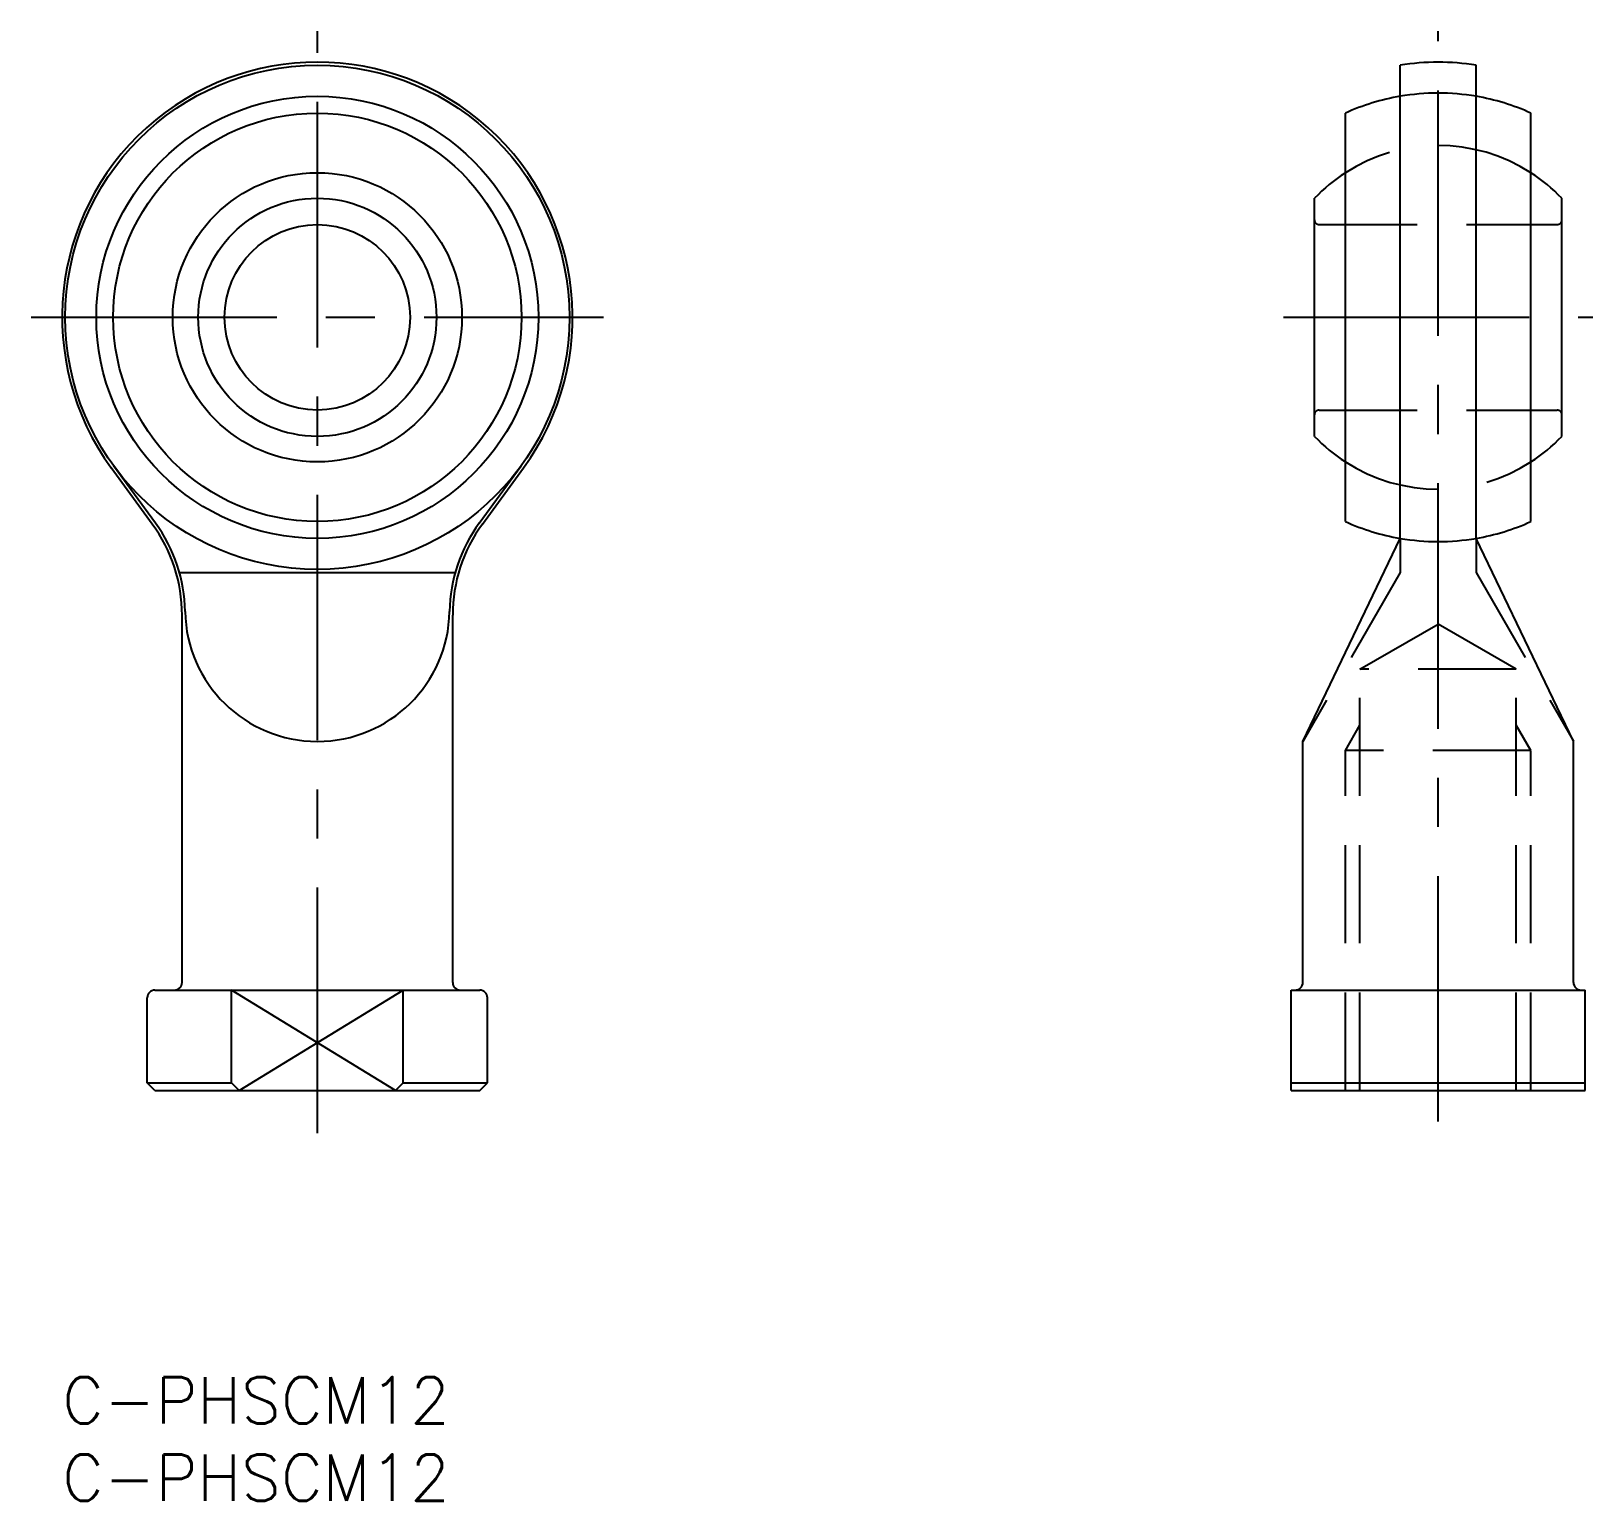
# Model space of a CAD drawing. Extents: x -2 to 99, y -8 to 87.
import ezdxf
from ezdxf.enums import TextEntityAlignment as Align

# ---------------------------------------------------------------- set-up
doc = ezdxf.new("R2010")
doc.units = 0
doc.header["$LTSCALE"] = 0.5
doc.linetypes.add('CENTER', pattern=[50.8, 31.75, -6.35, 6.35, -6.35])
doc.linetypes.add('DASHED', pattern=[19.05, 12.7, -6.35])
doc.layers.get('0').update_dxf_attribs({"linetype": 'CONTINUOUS'})
doc.layers.add('CENTER', color=1, linetype='CENTER')
doc.styles.get("Standard").update_dxf_attribs({"font": 'txt.shx', "height": 3, "bigfont": 'bigfont.shx'})

msp = doc.modelspace()

# ---------------------------------------------------------------- linework, layer by layer
at = {"color": 7, "linetype": 'CONTINUOUS'}
for p, q in [((86.52, 54.23), (86.52, 84.82)), ((91.42, 54.23), (91.42, 84.82)), ((82.97, 55.32), (82.97, 81.72)), ((94.97, 55.32), (94.97, 81.72)), ((80.97, 60.82), (80.97, 76.22)), ((96.97, 60.82), (96.97, 76.22)), ((5.83, 55.15), (3.17, 58.79)), ((6.03, 55.21), (3.33, 58.91)), ((26.97, 55.21), (29.67, 58.91)), ((27.17, 55.15), (29.83, 58.79)), ((80.22, 41.1), (86.52, 54.23)), ((97.72, 41.11), (91.42, 54.23)), ((7.58, 52.02), (25.42, 52.02)), ((7.75, 25.52), (7.75, 49.26)), ((25.25, 25.52), (25.25, 49.26)), ((80.22, 25.52), (80.22, 41.1)), ((97.72, 25.52), (97.72, 41.11)), ((5.5, 19.02), (5.5, 24.52)), ((6, 25.02), (27, 25.02)), ((10.95, 19.02), (10.95, 25.02)), ((22.05, 19.02), (22.05, 25.02)), ((27.5, 19.02), (27.5, 24.52)), ((79.47, 18.52), (79.47, 25.02)), ((79.47, 25.02), (98.47, 25.02)), ((98.47, 18.52), (98.47, 25.02)), ((6, 18.52), (5.5, 19.02)), ((5.5, 19.02), (10.95, 19.02)), ((6, 18.52), (27, 18.52)), ((11.45, 18.52), (10.95, 19.02)), ((21.55, 18.52), (22.05, 19.02)), ((22.05, 19.02), (27.5, 19.02)), ((27, 18.52), (27.5, 19.02)), ((79.47, 19.02), (98.47, 19.02)), ((79.47, 18.52), (98.47, 18.52))]:
    msp.add_line(p, q, dxfattribs=at)
at = {"color": 3, "linetype": 'DASHED'}
for p, q in [((81.27, 74.52), (96.67, 74.52)), ((81.27, 62.52), (96.67, 62.52)), ((86.52, 54.23), (86.52, 52.02)), ((91.42, 54.23), (91.42, 52.02)), ((86.52, 52.02), (80.22, 41.1)), ((91.42, 52.02), (97.72, 41.11)), ((83.91, 45.77), (88.97, 48.69)), ((94.02, 45.77), (88.97, 48.69)), ((94.02, 45.77), (83.91, 45.77)), ((83.91, 18.52), (83.91, 45.77)), ((94.02, 18.52), (94.02, 45.77)), ((82.97, 40.52), (83.91, 42.16)), ((94.97, 40.52), (94.02, 42.16)), ((94.97, 40.52), (82.97, 40.52)), ((82.97, 18.52), (82.97, 40.52)), ((94.97, 18.52), (94.97, 40.52))]:
    msp.add_line(p, q, dxfattribs=at)
at = {"color": 3, "linetype": 'CONTINUOUS'}
for p, q in [((21.55, 18.52), (10.95, 25.02)), ((11.45, 18.52), (22.05, 25.02))]:
    msp.add_line(p, q, dxfattribs=at)
at = {"color": 7, "linetype": 'CONTINUOUS'}
for radius in [16.3, 14.29, 13.2, 9.35, 7.7, 6]:
    msp.add_circle((16.5, 68.52), radius, dxfattribs=at)
for centre, radius, start, end in [((16.5, 68.52), 16.5, 323.8783, 216.1217), ((88.97, 70.02), 15, 80.5996, 99.4004), ((88.97, 68.52), 14.5, 99.7277, 114.4433), ((88.97, 68.52), 14.5, 65.5567, 80.2723), ((88.97, 68.55), 11.08, 122.7751, 136.2026), ((88.97, 68.55), 11.08, 43.7974, 57.2249), ((88.97, 68.49), 11.08, 223.7974, 237.2249), ((88.97, 68.49), 11.08, 302.7751, 316.2026), ((-2.25, 49.26), 10, 0, 36.1217), ((-2.05, 49.32), 10, 1.0311, 36.1217), ((35.05, 49.32), 10, 143.8783, 178.9689), ((35.25, 49.26), 10, 143.8783, 180), ((88.97, 68.52), 14.5, 245.5567, 260.2723), ((88.97, 68.52), 14.5, 279.7277, 294.4433), ((16.5, 49.65), 8.55, 181.0311, 358.9689), ((7.25, 25.52), 0.5, 270, 0), ((25.75, 25.52), 0.5, 180, 270), ((79.72, 25.52), 0.5, 270, 0), ((98.22, 25.52), 0.5, 180, 270), ((6, 24.52), 0.5, 90, 180), ((27, 24.52), 0.5, 0, 90)]:
    msp.add_arc(centre, radius, start, end, dxfattribs=at)
at = {"color": 3, "linetype": 'DASHED'}
for centre, radius, start, end in [((88.97, 68.52), 14.5, 80.2723, 99.7277), ((88.97, 68.55), 11.08, 57.2249, 122.7751), ((81.27, 74.82), 0.3, 180, 270), ((96.67, 74.82), 0.3, 270, 0), ((81.27, 62.22), 0.3, 90, 180), ((96.67, 62.22), 0.3, 0, 90), ((88.97, 68.49), 11.08, 237.2249, 302.7751), ((88.97, 68.52), 14.5, 260.2723, 279.7277)]:
    msp.add_arc(centre, radius, start, end, dxfattribs=at)
at = {"layer": 'CENTER', "color": 1, "linetype": 'CENTER'}
for p, q in [((16.5, 15.77), (16.5, 87.02)), ((88.97, 16.52), (88.97, 87.02)), ((-2, 68.52), (35, 68.52)), ((78.97, 68.52), (98.97, 68.52))]:
    msp.add_line(p, q, dxfattribs=at)

# ---------------------------------------------------------------- texts
at = {"color": 7, "linetype": 'CONTINUOUS'}
for p in [(0, 0), (0, -5)]:
    msp.add_text('C-PHSCM12', height=3, dxfattribs=at).set_placement(p, align=Align.TOP_LEFT)

doc.saveas('drawing.dxf')
